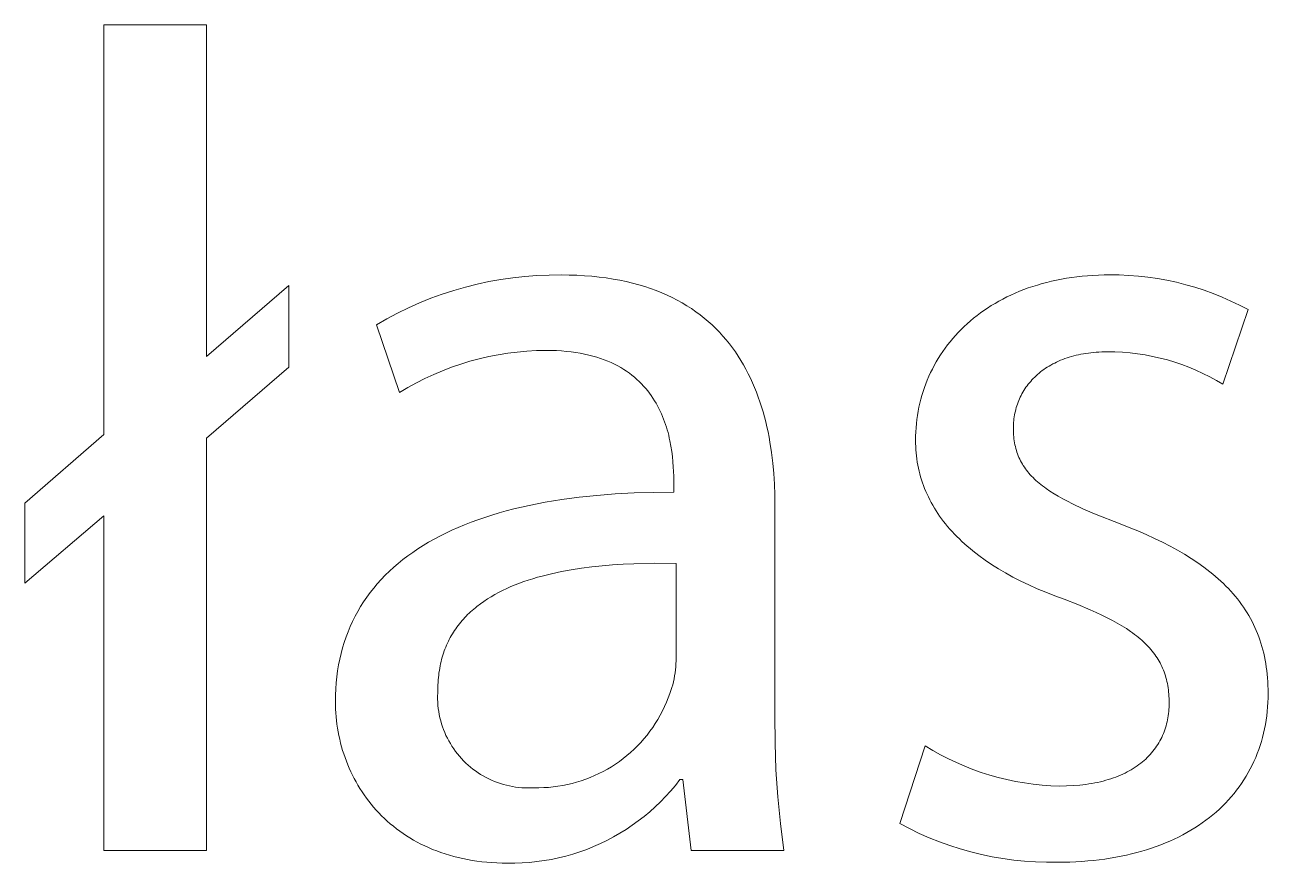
# Model space of a CAD drawing. Header units: millimetres. Extents: x 0 to 4030, y 0 to 2816.
# Drawn here: x 3394.55 to 3437.71, y 67.08 to 96.18 of the extents above; entities that cross this region are included whole.
import ezdxf

# ---------------------------------------------------------------- set-up
doc = ezdxf.new("R2010")
doc.units = ezdxf.units.MM
doc.header["$MEASUREMENT"] = 0
doc.layers.add('Domyślny', color=7, linetype='Continuous', true_color=0x000000)

msp = doc.modelspace()

# ---------------------------------------------------------------- linework, layer by layer
at = {"layer": 'Domyślny', "color": 18, "lineweight": 15, "true_color": 0x000000}
for p, q in [((3397.289, 81.964), (3397.289, 96.176)), ((3397.289, 96.176), (3400.859, 96.176)), ((3400.859, 96.176), (3400.859, 84.661)), ((3410.251, 87.18), (3410.662, 87.268)), ((3410.662, 87.268), (3411.076, 87.342)), ((3411.076, 87.342), (3411.492, 87.402)), ((3411.492, 87.402), (3411.91, 87.447)), ((3411.91, 87.447), (3412.33, 87.478)), ((3412.33, 87.478), (3412.75, 87.494)), ((3412.75, 87.494), (3413.171, 87.495)), ((3413.171, 87.495), (3413.447, 87.493)), ((3413.447, 87.493), (3413.716, 87.484)), ((3413.716, 87.484), (3413.98, 87.469)), ((3413.98, 87.469), (3414.236, 87.449)), ((3414.236, 87.449), (3414.487, 87.423)), ((3414.487, 87.423), (3414.731, 87.391)), ((3414.731, 87.391), (3414.969, 87.355)), ((3414.969, 87.355), (3415.201, 87.313)), ((3415.201, 87.313), (3415.426, 87.265)), ((3415.426, 87.265), (3415.646, 87.213)), ((3415.646, 87.213), (3415.86, 87.155)), ((3429.701, 87.147), (3429.863, 87.195)), ((3429.863, 87.195), (3430.028, 87.239)), ((3430.028, 87.239), (3430.195, 87.279)), ((3430.195, 87.279), (3430.365, 87.317)), ((3430.365, 87.317), (3430.538, 87.351)), ((3430.538, 87.351), (3430.714, 87.382)), ((3430.714, 87.382), (3430.892, 87.409)), ((3430.892, 87.409), (3431.072, 87.433)), ((3431.072, 87.433), (3431.256, 87.453)), ((3431.256, 87.453), (3431.441, 87.47)), ((3431.441, 87.47), (3431.63, 87.483)), ((3431.63, 87.483), (3431.82, 87.492)), ((3431.82, 87.492), (3432.014, 87.498)), ((3432.014, 87.498), (3432.209, 87.5)), ((3432.209, 87.5), (3432.543, 87.496)), ((3432.543, 87.496), (3432.877, 87.482)), ((3432.877, 87.482), (3433.209, 87.456)), ((3433.209, 87.456), (3433.541, 87.419)), ((3433.541, 87.419), (3433.871, 87.37)), ((3433.871, 87.37), (3434.2, 87.311)), ((3434.2, 87.311), (3434.526, 87.241)), ((3434.526, 87.241), (3434.85, 87.159)), ((3400.859, 84.661), (3403.717, 87.13)), ((3403.717, 87.13), (3403.717, 84.299)), ((3408.644, 86.686), (3409.039, 86.83)), ((3409.039, 86.83), (3409.439, 86.961)), ((3409.439, 86.961), (3409.843, 87.077)), ((3409.843, 87.077), (3410.251, 87.18)), ((3415.86, 87.155), (3416.068, 87.093)), ((3416.068, 87.093), (3416.271, 87.026)), ((3416.271, 87.026), (3416.468, 86.954)), ((3416.468, 86.954), (3416.659, 86.878)), ((3416.659, 86.878), (3416.844, 86.797)), ((3416.844, 86.797), (3417.024, 86.711)), ((3428.643, 86.732), (3428.785, 86.8)), ((3428.785, 86.8), (3428.931, 86.865)), ((3428.931, 86.865), (3429.079, 86.928)), ((3429.079, 86.928), (3429.231, 86.987)), ((3429.231, 86.987), (3429.385, 87.044)), ((3429.385, 87.044), (3429.541, 87.097)), ((3429.541, 87.097), (3429.701, 87.147)), ((3434.85, 87.159), (3435.171, 87.067)), ((3435.171, 87.067), (3435.488, 86.964)), ((3435.488, 86.964), (3435.802, 86.85)), ((3435.802, 86.85), (3436.112, 86.726)), ((3407.492, 86.172), (3407.87, 86.356)), ((3407.87, 86.356), (3408.254, 86.528)), ((3408.254, 86.528), (3408.644, 86.686)), ((3417.024, 86.711), (3417.199, 86.622)), ((3417.199, 86.622), (3417.369, 86.528)), ((3417.369, 86.528), (3417.533, 86.43)), ((3417.533, 86.43), (3417.692, 86.328)), ((3417.692, 86.328), (3417.845, 86.221)), ((3427.847, 86.265), (3427.972, 86.349)), ((3427.972, 86.349), (3428.1, 86.431)), ((3428.1, 86.431), (3428.232, 86.51)), ((3428.232, 86.51), (3428.366, 86.587)), ((3428.366, 86.587), (3428.503, 86.661)), ((3428.503, 86.661), (3428.643, 86.732)), ((3436.112, 86.726), (3436.417, 86.591)), ((3436.417, 86.591), (3436.718, 86.447)), ((3436.718, 86.447), (3437.014, 86.292)), ((3406.756, 85.764), (3407.12, 85.974)), ((3407.12, 85.974), (3407.492, 86.172)), ((3417.845, 86.221), (3417.994, 86.112)), ((3417.994, 86.112), (3418.138, 85.998)), ((3418.138, 85.998), (3418.277, 85.881)), ((3427.266, 85.805), (3427.376, 85.902)), ((3427.376, 85.902), (3427.489, 85.996)), ((3427.489, 85.996), (3427.605, 86.088)), ((3427.605, 86.088), (3427.725, 86.178)), ((3427.725, 86.178), (3427.847, 86.265)), ((3437.014, 86.292), (3436.142, 83.701)), ((3407.561, 83.416), (3406.756, 85.764)), ((3418.277, 85.881), (3418.41, 85.76)), ((3418.41, 85.76), (3418.54, 85.636)), ((3418.54, 85.636), (3418.664, 85.508)), ((3418.664, 85.508), (3418.784, 85.377)), ((3426.856, 85.396), (3426.953, 85.502)), ((3426.953, 85.502), (3427.054, 85.605)), ((3427.054, 85.605), (3427.158, 85.706)), ((3427.158, 85.706), (3427.266, 85.805)), ((3418.784, 85.377), (3418.899, 85.243)), ((3418.899, 85.243), (3419.01, 85.106)), ((3419.01, 85.106), (3419.116, 84.966)), ((3426.496, 84.953), (3426.581, 85.067)), ((3426.581, 85.067), (3426.67, 85.179)), ((3426.67, 85.179), (3426.761, 85.288)), ((3426.761, 85.288), (3426.856, 85.396)), ((3410.653, 84.662), (3410.326, 84.587)), ((3410.981, 84.727), (3410.653, 84.662)), ((3411.312, 84.78), (3410.981, 84.727)), ((3411.644, 84.822), (3411.312, 84.78)), ((3411.978, 84.852), (3411.644, 84.822)), ((3412.313, 84.871), (3411.978, 84.852)), ((3412.647, 84.878), (3412.313, 84.871)), ((3412.832, 84.876), (3412.647, 84.878)), ((3413.011, 84.87), (3412.832, 84.876)), ((3413.185, 84.86), (3413.011, 84.87)), ((3413.354, 84.845), (3413.185, 84.86)), ((3413.518, 84.827), (3413.354, 84.845)), ((3413.678, 84.805), (3413.518, 84.827)), ((3413.832, 84.779), (3413.678, 84.805)), ((3413.982, 84.75), (3413.832, 84.779)), ((3414.127, 84.717), (3413.982, 84.75)), ((3414.268, 84.681), (3414.127, 84.717)), ((3414.404, 84.642), (3414.268, 84.681)), ((3414.536, 84.599), (3414.404, 84.642)), ((3414.664, 84.553), (3414.536, 84.599)), ((3419.116, 84.966), (3419.218, 84.823)), ((3419.218, 84.823), (3419.316, 84.677)), ((3419.316, 84.677), (3419.409, 84.529)), ((3426.189, 84.479), (3426.261, 84.6)), ((3426.261, 84.6), (3426.336, 84.72)), ((3426.336, 84.72), (3426.414, 84.837)), ((3426.414, 84.837), (3426.496, 84.953)), ((3430.73, 84.617), (3430.655, 84.591)), ((3430.807, 84.642), (3430.73, 84.617)), ((3430.885, 84.666), (3430.807, 84.642)), ((3430.964, 84.687), (3430.885, 84.666)), ((3431.045, 84.708), (3430.964, 84.687)), ((3431.128, 84.727), (3431.045, 84.708)), ((3431.212, 84.744), (3431.128, 84.727)), ((3431.297, 84.76), (3431.212, 84.744)), ((3431.384, 84.774), (3431.297, 84.76)), ((3431.472, 84.787), (3431.384, 84.774)), ((3431.561, 84.798), (3431.472, 84.787)), ((3431.653, 84.807), (3431.561, 84.798)), ((3431.745, 84.815), (3431.653, 84.807)), ((3431.839, 84.821), (3431.745, 84.815)), ((3431.934, 84.825), (3431.839, 84.821)), ((3432.031, 84.828), (3431.934, 84.825)), ((3432.129, 84.829), (3432.031, 84.828)), ((3432.393, 84.825), (3432.129, 84.829)), ((3432.656, 84.812), (3432.393, 84.825)), ((3432.919, 84.79), (3432.656, 84.812)), ((3433.181, 84.759), (3432.919, 84.79)), ((3433.442, 84.719), (3433.181, 84.759)), ((3433.701, 84.67), (3433.442, 84.719)), ((3433.959, 84.612), (3433.701, 84.67)), ((3434.214, 84.545), (3433.959, 84.612)), ((3403.717, 84.299), (3400.859, 81.829)), ((3409.053, 84.172), (3408.745, 84.042)), ((3409.366, 84.292), (3409.053, 84.172)), ((3409.683, 84.401), (3409.366, 84.292)), ((3410.003, 84.5), (3409.683, 84.401)), ((3410.326, 84.587), (3410.003, 84.5)), ((3414.787, 84.505), (3414.664, 84.553)), ((3414.906, 84.453), (3414.787, 84.505)), ((3415.021, 84.398), (3414.906, 84.453)), ((3415.132, 84.341), (3415.021, 84.398)), ((3415.239, 84.281), (3415.132, 84.341)), ((3415.342, 84.219), (3415.239, 84.281)), ((3415.441, 84.154), (3415.342, 84.219)), ((3419.409, 84.529), (3419.498, 84.378)), ((3419.498, 84.378), (3419.584, 84.224)), ((3419.584, 84.224), (3419.665, 84.068)), ((3425.993, 84.106), (3426.055, 84.232)), ((3426.055, 84.232), (3426.12, 84.356)), ((3426.12, 84.356), (3426.189, 84.479)), ((3429.87, 84.175), (3429.815, 84.132)), ((3429.927, 84.216), (3429.87, 84.175)), ((3429.986, 84.256), (3429.927, 84.216)), ((3430.046, 84.296), (3429.986, 84.256)), ((3430.108, 84.334), (3430.046, 84.296)), ((3430.171, 84.37), (3430.108, 84.334)), ((3430.236, 84.406), (3430.171, 84.37)), ((3430.302, 84.44), (3430.236, 84.406)), ((3430.37, 84.473), (3430.302, 84.44)), ((3430.439, 84.504), (3430.37, 84.473)), ((3430.509, 84.535), (3430.439, 84.504)), ((3430.582, 84.564), (3430.509, 84.535)), ((3430.655, 84.591), (3430.582, 84.564)), ((3434.467, 84.469), (3434.214, 84.545)), ((3434.717, 84.385), (3434.467, 84.469)), ((3434.963, 84.292), (3434.717, 84.385)), ((3435.207, 84.19), (3434.963, 84.292)), ((3435.447, 84.08), (3435.207, 84.19)), ((3408.142, 83.749), (3407.849, 83.587)), ((3408.441, 83.901), (3408.142, 83.749)), ((3408.745, 84.042), (3408.441, 83.901)), ((3415.536, 84.087), (3415.441, 84.154)), ((3415.628, 84.017), (3415.536, 84.087)), ((3415.716, 83.946), (3415.628, 84.017)), ((3415.8, 83.872), (3415.716, 83.946)), ((3415.881, 83.797), (3415.8, 83.872)), ((3415.959, 83.719), (3415.881, 83.797)), ((3419.665, 84.068), (3419.742, 83.91)), ((3419.742, 83.91), (3419.815, 83.75)), ((3419.815, 83.75), (3419.885, 83.587)), ((3425.827, 83.718), (3425.879, 83.849)), ((3425.879, 83.849), (3425.934, 83.978)), ((3425.934, 83.978), (3425.993, 84.106)), ((3429.426, 83.754), (3429.384, 83.702)), ((3429.469, 83.804), (3429.426, 83.754)), ((3429.513, 83.854), (3429.469, 83.804)), ((3429.56, 83.903), (3429.513, 83.854)), ((3429.608, 83.951), (3429.56, 83.903)), ((3429.657, 83.998), (3429.608, 83.951)), ((3429.708, 84.044), (3429.657, 83.998)), ((3429.761, 84.088), (3429.708, 84.044)), ((3429.815, 84.132), (3429.761, 84.088)), ((3435.683, 83.962), (3435.447, 84.08)), ((3435.914, 83.836), (3435.683, 83.962)), ((3436.142, 83.701), (3435.914, 83.836)), ((3407.849, 83.587), (3407.561, 83.416)), ((3416.033, 83.64), (3415.959, 83.719)), ((3416.104, 83.559), (3416.033, 83.64)), ((3416.172, 83.477), (3416.104, 83.559)), ((3416.236, 83.393), (3416.172, 83.477)), ((3416.298, 83.308), (3416.236, 83.393)), ((3416.357, 83.221), (3416.298, 83.308)), ((3419.885, 83.587), (3419.951, 83.423)), ((3419.951, 83.423), (3420.013, 83.257)), ((3425.655, 83.18), (3425.693, 83.317)), ((3425.693, 83.317), (3425.734, 83.452)), ((3425.734, 83.452), (3425.779, 83.585)), ((3425.779, 83.585), (3425.827, 83.718)), ((3429.137, 83.316), (3429.108, 83.257)), ((3429.167, 83.373), (3429.137, 83.316)), ((3429.2, 83.43), (3429.167, 83.373)), ((3429.233, 83.486), (3429.2, 83.43)), ((3429.269, 83.541), (3429.233, 83.486)), ((3429.305, 83.596), (3429.269, 83.541)), ((3429.344, 83.649), (3429.305, 83.596)), ((3429.384, 83.702), (3429.344, 83.649)), ((3416.412, 83.133), (3416.357, 83.221)), ((3416.465, 83.045), (3416.412, 83.133)), ((3416.515, 82.955), (3416.465, 83.045)), ((3416.562, 82.864), (3416.515, 82.955)), ((3420.013, 83.257), (3420.071, 83.088)), ((3420.071, 83.088), (3420.126, 82.919)), ((3420.126, 82.919), (3420.178, 82.747)), ((3425.562, 82.764), (3425.589, 82.904)), ((3425.589, 82.904), (3425.62, 83.043)), ((3425.62, 83.043), (3425.655, 83.18)), ((3428.969, 82.893), (3428.951, 82.83)), ((3428.988, 82.955), (3428.969, 82.893)), ((3429.009, 83.017), (3428.988, 82.955)), ((3429.031, 83.078), (3429.009, 83.017)), ((3429.055, 83.138), (3429.031, 83.078)), ((3429.081, 83.198), (3429.055, 83.138)), ((3429.108, 83.257), (3429.081, 83.198)), ((3416.607, 82.773), (3416.562, 82.864)), ((3416.649, 82.68), (3416.607, 82.773)), ((3416.689, 82.588), (3416.649, 82.68)), ((3416.726, 82.494), (3416.689, 82.588)), ((3416.761, 82.401), (3416.726, 82.494)), ((3420.178, 82.747), (3420.226, 82.574)), ((3420.226, 82.574), (3420.271, 82.4)), ((3425.502, 82.338), (3425.518, 82.481)), ((3425.518, 82.481), (3425.538, 82.623)), ((3425.538, 82.623), (3425.562, 82.764)), ((3428.881, 82.44), (3428.875, 82.374)), ((3428.889, 82.506), (3428.881, 82.44)), ((3428.898, 82.572), (3428.889, 82.506)), ((3428.909, 82.637), (3428.898, 82.572)), ((3428.921, 82.702), (3428.909, 82.637)), ((3428.936, 82.766), (3428.921, 82.702)), ((3428.951, 82.83), (3428.936, 82.766)), ((3416.793, 82.307), (3416.761, 82.401)), ((3416.824, 82.213), (3416.793, 82.307)), ((3416.852, 82.118), (3416.824, 82.213)), ((3416.878, 82.024), (3416.852, 82.118)), ((3416.902, 81.93), (3416.878, 82.024)), ((3420.271, 82.4), (3420.312, 82.224)), ((3420.312, 82.224), (3420.351, 82.047)), ((3420.351, 82.047), (3420.386, 81.869)), ((3425.474, 81.902), (3425.48, 82.048)), ((3425.48, 82.048), (3425.489, 82.193)), ((3425.489, 82.193), (3425.502, 82.338)), ((3428.871, 82.307), (3428.868, 82.239)), ((3428.868, 82.239), (3428.868, 82.172)), ((3428.868, 82.172), (3428.868, 82.096)), ((3428.868, 82.096), (3428.871, 82.022)), ((3428.875, 82.374), (3428.871, 82.307)), ((3428.871, 82.022), (3428.875, 81.949)), ((3394.551, 79.575), (3397.289, 81.964)), ((3400.859, 81.829), (3400.859, 67.523)), ((3416.924, 81.836), (3416.902, 81.93)), ((3416.945, 81.742), (3416.924, 81.836)), ((3416.98, 81.555), (3416.945, 81.742)), ((3420.386, 81.869), (3420.418, 81.69)), ((3420.418, 81.69), (3420.474, 81.329)), ((3425.472, 81.756), (3425.474, 81.902)), ((3425.473, 81.646), (3425.472, 81.756)), ((3425.477, 81.538), (3425.473, 81.646)), ((3428.875, 81.949), (3428.881, 81.877)), ((3428.881, 81.877), (3428.889, 81.807)), ((3428.889, 81.807), (3428.898, 81.738)), ((3428.898, 81.738), (3428.909, 81.669)), ((3428.909, 81.669), (3428.922, 81.603)), ((3428.922, 81.603), (3428.937, 81.537)), ((3417.009, 81.371), (3416.98, 81.555)), ((3417.032, 81.19), (3417.009, 81.371)), ((3417.049, 81.012), (3417.032, 81.19)), ((3420.474, 81.329), (3420.518, 80.966)), ((3425.483, 81.43), (3425.477, 81.538)), ((3425.492, 81.322), (3425.483, 81.43)), ((3425.503, 81.216), (3425.492, 81.322)), ((3425.516, 81.11), (3425.503, 81.216)), ((3428.937, 81.537), (3428.953, 81.472)), ((3428.953, 81.472), (3428.971, 81.408)), ((3428.971, 81.408), (3428.991, 81.345)), ((3428.991, 81.345), (3429.012, 81.284)), ((3429.012, 81.284), (3429.036, 81.223)), ((3429.036, 81.223), (3429.061, 81.163)), ((3429.061, 81.163), (3429.088, 81.104)), ((3417.062, 80.84), (3417.049, 81.012)), ((3417.07, 80.672), (3417.062, 80.84)), ((3420.518, 80.966), (3420.551, 80.6)), ((3425.532, 81.004), (3425.516, 81.11)), ((3425.551, 80.899), (3425.532, 81.004)), ((3425.571, 80.795), (3425.551, 80.899)), ((3425.595, 80.691), (3425.571, 80.795)), ((3429.088, 81.104), (3429.116, 81.046)), ((3429.116, 81.046), (3429.147, 80.989)), ((3429.147, 80.989), (3429.179, 80.933)), ((3429.179, 80.933), (3429.213, 80.878)), ((3429.213, 80.878), (3429.249, 80.823)), ((3429.249, 80.823), (3429.287, 80.769)), ((3429.287, 80.769), (3429.326, 80.716)), ((3429.326, 80.716), (3429.367, 80.664)), ((3417.075, 80.51), (3417.07, 80.672)), ((3417.076, 80.356), (3417.075, 80.51)), ((3417.076, 79.953), (3417.076, 80.356)), ((3420.551, 80.6), (3420.575, 80.232)), ((3425.62, 80.589), (3425.595, 80.691)), ((3425.649, 80.486), (3425.62, 80.589)), ((3425.68, 80.385), (3425.649, 80.486)), ((3425.713, 80.284), (3425.68, 80.385)), ((3425.749, 80.184), (3425.713, 80.284)), ((3429.367, 80.664), (3429.41, 80.612)), ((3429.41, 80.612), (3429.455, 80.561)), ((3429.455, 80.561), (3429.502, 80.511)), ((3429.502, 80.511), (3429.551, 80.461)), ((3429.551, 80.461), (3429.601, 80.412)), ((3429.601, 80.412), (3429.653, 80.363)), ((3429.653, 80.363), (3429.707, 80.315)), ((3429.707, 80.315), (3429.763, 80.267)), ((3414.406, 79.846), (3415.044, 79.896)), ((3415.044, 79.896), (3415.701, 79.93)), ((3415.701, 79.93), (3416.379, 79.949)), ((3416.379, 79.949), (3417.076, 79.953)), ((3420.575, 80.232), (3420.588, 79.865)), ((3420.588, 79.865), (3420.592, 79.497)), ((3425.787, 80.084), (3425.749, 80.184)), ((3425.827, 79.985), (3425.787, 80.084)), ((3425.871, 79.887), (3425.827, 79.985)), ((3425.916, 79.79), (3425.871, 79.887)), ((3429.763, 80.267), (3429.821, 80.22)), ((3429.821, 80.22), (3429.881, 80.174)), ((3429.881, 80.174), (3429.943, 80.128)), ((3429.943, 80.128), (3430.006, 80.082)), ((3430.006, 80.082), (3430.139, 79.991)), ((3430.139, 79.991), (3430.279, 79.902)), ((3430.279, 79.902), (3430.427, 79.814)), ((3394.551, 76.797), (3394.551, 79.575)), ((3411.525, 79.374), (3412.059, 79.498)), ((3412.059, 79.498), (3412.615, 79.607)), ((3412.615, 79.607), (3413.192, 79.702)), ((3413.192, 79.702), (3413.789, 79.781)), ((3413.789, 79.781), (3414.406, 79.846)), ((3420.592, 79.497), (3420.592, 72.196)), ((3425.965, 79.693), (3425.916, 79.79)), ((3426.015, 79.597), (3425.965, 79.693)), ((3426.069, 79.502), (3426.015, 79.597)), ((3426.124, 79.407), (3426.069, 79.502)), ((3430.427, 79.814), (3430.583, 79.727)), ((3430.583, 79.727), (3430.746, 79.64)), ((3430.746, 79.64), (3430.917, 79.554)), ((3430.917, 79.554), (3431.283, 79.382)), ((3397.289, 79.132), (3394.551, 76.797)), ((3397.289, 67.523), (3397.289, 79.132)), ((3410.046, 78.916), (3410.279, 79.001)), ((3410.279, 79.001), (3410.518, 79.083)), ((3410.518, 79.083), (3410.761, 79.161)), ((3410.761, 79.161), (3411.011, 79.236)), ((3411.011, 79.236), (3411.265, 79.307)), ((3411.265, 79.307), (3411.525, 79.374)), ((3426.183, 79.313), (3426.124, 79.407)), ((3426.244, 79.22), (3426.183, 79.313)), ((3426.307, 79.128), (3426.244, 79.22)), ((3426.373, 79.036), (3426.307, 79.128)), ((3426.441, 78.945), (3426.373, 79.036)), ((3431.283, 79.382), (3431.68, 79.21)), ((3431.68, 79.21), (3432.572, 78.857)), ((3409.168, 78.538), (3409.379, 78.638)), ((3409.379, 78.638), (3409.596, 78.734)), ((3409.596, 78.734), (3409.818, 78.827)), ((3409.818, 78.827), (3410.046, 78.916)), ((3426.512, 78.855), (3426.441, 78.945)), ((3426.586, 78.766), (3426.512, 78.855)), ((3426.662, 78.678), (3426.586, 78.766)), ((3426.74, 78.59), (3426.662, 78.678)), ((3426.822, 78.503), (3426.74, 78.59)), ((3432.572, 78.857), (3432.885, 78.735)), ((3432.885, 78.735), (3433.189, 78.61)), ((3433.189, 78.61), (3433.483, 78.483)), ((3408.376, 78.104), (3408.566, 78.218)), ((3408.566, 78.218), (3408.761, 78.328)), ((3408.761, 78.328), (3408.962, 78.435)), ((3408.962, 78.435), (3409.168, 78.538)), ((3426.905, 78.417), (3426.822, 78.503)), ((3426.992, 78.332), (3426.905, 78.417)), ((3427.08, 78.247), (3426.992, 78.332)), ((3427.172, 78.164), (3427.08, 78.247)), ((3427.266, 78.081), (3427.172, 78.164)), ((3433.483, 78.483), (3433.767, 78.353)), ((3433.767, 78.353), (3434.042, 78.22)), ((3434.042, 78.22), (3434.307, 78.084)), ((3407.673, 77.615), (3407.841, 77.743)), ((3407.841, 77.743), (3408.014, 77.867)), ((3408.014, 77.867), (3408.192, 77.987)), ((3408.192, 77.987), (3408.376, 78.104)), ((3427.363, 77.999), (3427.266, 78.081)), ((3427.462, 77.918), (3427.363, 77.999)), ((3427.668, 77.758), (3427.462, 77.918)), ((3427.884, 77.602), (3427.668, 77.758)), ((3434.307, 78.084), (3434.562, 77.945)), ((3434.562, 77.945), (3434.807, 77.802)), ((3434.807, 77.802), (3435.043, 77.656)), ((3407.205, 77.212), (3407.355, 77.35)), ((3407.355, 77.35), (3407.512, 77.484)), ((3407.512, 77.484), (3407.673, 77.615)), ((3413.521, 77.264), (3413.175, 77.201)), ((3413.872, 77.318), (3413.521, 77.264)), ((3414.229, 77.364), (3413.872, 77.318)), ((3414.59, 77.402), (3414.229, 77.364)), ((3414.954, 77.433), (3414.59, 77.402)), ((3415.32, 77.457), (3414.954, 77.433)), ((3415.688, 77.474), (3415.32, 77.457)), ((3416.425, 77.489), (3415.688, 77.474)), ((3417.157, 77.484), (3416.425, 77.489)), ((3417.157, 74.102), (3417.157, 77.484)), ((3428.111, 77.449), (3427.884, 77.602)), ((3428.348, 77.3), (3428.111, 77.449)), ((3428.596, 77.154), (3428.348, 77.3)), ((3435.043, 77.656), (3435.268, 77.506)), ((3435.268, 77.506), (3435.484, 77.353)), ((3435.484, 77.353), (3435.588, 77.274)), ((3435.588, 77.274), (3435.69, 77.195)), ((3406.787, 76.778), (3406.921, 76.926)), ((3406.921, 76.926), (3407.06, 77.071)), ((3407.06, 77.071), (3407.205, 77.212)), ((3411.871, 76.852), (3411.719, 76.797)), ((3412.026, 76.905), (3411.871, 76.852)), ((3412.184, 76.955), (3412.026, 76.905)), ((3412.344, 77.002), (3412.184, 76.955)), ((3412.506, 77.047), (3412.344, 77.002)), ((3412.837, 77.128), (3412.506, 77.047)), ((3413.175, 77.201), (3412.837, 77.128)), ((3428.854, 77.012), (3428.596, 77.154)), ((3429.123, 76.874), (3428.854, 77.012)), ((3429.402, 76.739), (3429.123, 76.874)), ((3435.69, 77.195), (3435.789, 77.115)), ((3435.789, 77.115), (3435.886, 77.033)), ((3435.886, 77.033), (3435.981, 76.951)), ((3435.981, 76.951), (3436.072, 76.867)), ((3436.072, 76.867), (3436.162, 76.782)), ((3406.421, 76.314), (3406.538, 76.472)), ((3406.538, 76.472), (3406.66, 76.627)), ((3406.66, 76.627), (3406.787, 76.778)), ((3410.865, 76.405), (3410.734, 76.329)), ((3410.999, 76.478), (3410.865, 76.405)), ((3411.137, 76.548), (3410.999, 76.478)), ((3411.278, 76.614), (3411.137, 76.548)), ((3411.422, 76.678), (3411.278, 76.614)), ((3411.569, 76.739), (3411.422, 76.678)), ((3411.719, 76.797), (3411.569, 76.739)), ((3429.692, 76.608), (3429.402, 76.739)), ((3429.993, 76.482), (3429.692, 76.608)), ((3430.304, 76.359), (3429.993, 76.482)), ((3436.162, 76.782), (3436.249, 76.697)), ((3436.249, 76.697), (3436.333, 76.61)), ((3436.333, 76.61), (3436.415, 76.521)), ((3436.415, 76.521), (3436.494, 76.432)), ((3436.494, 76.432), (3436.571, 76.342)), ((3406.107, 75.82), (3406.206, 75.988)), ((3406.206, 75.988), (3406.311, 76.153)), ((3406.311, 76.153), (3406.421, 76.314)), ((3410.246, 75.994), (3410.19, 75.948)), ((3410.363, 76.083), (3410.246, 75.994)), ((3410.483, 76.168), (3410.363, 76.083)), ((3410.607, 76.25), (3410.483, 76.168)), ((3410.734, 76.329), (3410.607, 76.25)), ((3430.626, 76.24), (3430.304, 76.359)), ((3431.1, 76.059), (3430.626, 76.24)), ((3431.538, 75.877), (3431.1, 76.059)), ((3436.571, 76.342), (3436.646, 76.25)), ((3436.646, 76.25), (3436.718, 76.157)), ((3436.718, 76.157), (3436.787, 76.063)), ((3436.787, 76.063), (3436.854, 75.967)), ((3436.854, 75.967), (3436.919, 75.871)), ((3405.927, 75.474), (3406.014, 75.649)), ((3406.014, 75.649), (3406.107, 75.82)), ((3409.774, 75.552), (3409.727, 75.499)), ((3409.822, 75.605), (3409.774, 75.552)), ((3409.871, 75.656), (3409.822, 75.605)), ((3409.922, 75.707), (3409.871, 75.656)), ((3409.973, 75.757), (3409.922, 75.707)), ((3410.026, 75.806), (3409.973, 75.757)), ((3410.08, 75.854), (3410.026, 75.806)), ((3410.134, 75.902), (3410.08, 75.854)), ((3410.19, 75.948), (3410.134, 75.902)), ((3431.743, 75.786), (3431.538, 75.877)), ((3431.939, 75.694), (3431.743, 75.786)), ((3432.127, 75.601), (3431.939, 75.694)), ((3432.306, 75.508), (3432.127, 75.601)), ((3436.919, 75.871), (3436.981, 75.773)), ((3436.981, 75.773), (3437.04, 75.673)), ((3437.04, 75.673), (3437.097, 75.572)), ((3437.097, 75.572), (3437.152, 75.47)), ((3405.701, 74.931), (3405.771, 75.115)), ((3405.771, 75.115), (3405.846, 75.296)), ((3405.846, 75.296), (3405.927, 75.474)), ((3409.468, 75.158), (3409.43, 75.098)), ((3409.509, 75.217), (3409.468, 75.158)), ((3409.55, 75.275), (3409.509, 75.217)), ((3409.592, 75.333), (3409.55, 75.275)), ((3409.636, 75.389), (3409.592, 75.333)), ((3409.681, 75.444), (3409.636, 75.389)), ((3409.727, 75.499), (3409.681, 75.444)), ((3432.476, 75.413), (3432.306, 75.508)), ((3432.638, 75.318), (3432.476, 75.413)), ((3432.791, 75.221), (3432.638, 75.318)), ((3432.937, 75.123), (3432.791, 75.221)), ((3433.006, 75.073), (3432.937, 75.123)), ((3437.152, 75.47), (3437.203, 75.367)), ((3437.203, 75.367), (3437.253, 75.262)), ((3437.253, 75.262), (3437.3, 75.156)), ((3437.3, 75.156), (3437.344, 75.048)), ((3405.58, 74.553), (3405.638, 74.743)), ((3405.638, 74.743), (3405.701, 74.931)), ((3409.222, 74.718), (3409.192, 74.651)), ((3409.254, 74.784), (3409.222, 74.718)), ((3409.286, 74.849), (3409.254, 74.784)), ((3409.32, 74.912), (3409.286, 74.849)), ((3409.355, 74.975), (3409.32, 74.912)), ((3409.392, 75.037), (3409.355, 74.975)), ((3409.43, 75.098), (3409.392, 75.037)), ((3433.074, 75.023), (3433.006, 75.073)), ((3433.139, 74.973), (3433.074, 75.023)), ((3433.203, 74.922), (3433.139, 74.973)), ((3433.264, 74.87), (3433.203, 74.922)), ((3433.324, 74.818), (3433.264, 74.87)), ((3433.382, 74.766), (3433.324, 74.818)), ((3433.437, 74.713), (3433.382, 74.766)), ((3433.491, 74.66), (3433.437, 74.713)), ((3437.344, 75.048), (3437.386, 74.939)), ((3437.386, 74.939), (3437.425, 74.828)), ((3437.425, 74.828), (3437.462, 74.716)), ((3437.462, 74.716), (3437.497, 74.602)), ((3405.483, 74.161), (3405.528, 74.359)), ((3405.528, 74.359), (3405.58, 74.553)), ((3409.063, 74.302), (3409.041, 74.229)), ((3409.086, 74.374), (3409.063, 74.302)), ((3409.11, 74.445), (3409.086, 74.374)), ((3409.136, 74.514), (3409.11, 74.445)), ((3409.164, 74.583), (3409.136, 74.514)), ((3409.192, 74.651), (3409.164, 74.583)), ((3433.543, 74.606), (3433.491, 74.66)), ((3433.593, 74.551), (3433.543, 74.606)), ((3433.641, 74.496), (3433.593, 74.551)), ((3433.687, 74.44), (3433.641, 74.496)), ((3433.732, 74.384), (3433.687, 74.44)), ((3433.774, 74.327), (3433.732, 74.384)), ((3433.815, 74.269), (3433.774, 74.327)), ((3433.854, 74.211), (3433.815, 74.269)), ((3437.497, 74.602), (3437.528, 74.487)), ((3437.528, 74.487), (3437.558, 74.37)), ((3437.558, 74.37), (3437.584, 74.252)), ((3437.584, 74.252), (3437.609, 74.132)), ((3405.41, 73.758), (3405.443, 73.961)), ((3405.443, 73.961), (3405.483, 74.161)), ((3408.953, 73.848), (3408.94, 73.769)), ((3408.968, 73.927), (3408.953, 73.848)), ((3408.984, 74.004), (3408.968, 73.927)), ((3409.001, 74.08), (3408.984, 74.004)), ((3409.02, 74.155), (3409.001, 74.08)), ((3409.041, 74.229), (3409.02, 74.155)), ((3417.138, 73.788), (3417.147, 73.892)), ((3417.147, 73.892), (3417.154, 73.997)), ((3417.154, 73.997), (3417.157, 74.102)), ((3433.891, 74.152), (3433.854, 74.211)), ((3433.926, 74.092), (3433.891, 74.152)), ((3433.959, 74.032), (3433.926, 74.092)), ((3433.991, 73.971), (3433.959, 74.032)), ((3434.021, 73.909), (3433.991, 73.971)), ((3434.049, 73.846), (3434.021, 73.909)), ((3434.076, 73.782), (3434.049, 73.846)), ((3437.609, 74.132), (3437.63, 74.01)), ((3437.63, 74.01), (3437.649, 73.887)), ((3437.649, 73.887), (3437.666, 73.763)), ((3405.361, 73.341), (3405.382, 73.551)), ((3405.382, 73.551), (3405.41, 73.758)), ((3408.902, 73.441), (3408.897, 73.356)), ((3408.91, 73.525), (3408.902, 73.441)), ((3408.918, 73.607), (3408.91, 73.525)), ((3408.928, 73.689), (3408.918, 73.607)), ((3408.94, 73.769), (3408.928, 73.689)), ((3417.04, 73.273), (3417.066, 73.375)), ((3417.066, 73.375), (3417.089, 73.477)), ((3417.089, 73.477), (3417.108, 73.58)), ((3417.108, 73.58), (3417.125, 73.684)), ((3417.125, 73.684), (3417.138, 73.788)), ((3434.1, 73.718), (3434.076, 73.782)), ((3434.123, 73.653), (3434.1, 73.718)), ((3434.145, 73.587), (3434.123, 73.653)), ((3434.165, 73.52), (3434.145, 73.587)), ((3434.183, 73.452), (3434.165, 73.52)), ((3434.199, 73.384), (3434.183, 73.452)), ((3434.214, 73.314), (3434.199, 73.384)), ((3437.666, 73.763), (3437.68, 73.636)), ((3437.68, 73.636), (3437.691, 73.508)), ((3437.691, 73.508), (3437.7, 73.378)), ((3437.7, 73.378), (3437.707, 73.247)), ((3405.336, 72.912), (3405.346, 73.128)), ((3405.346, 73.128), (3405.361, 73.341)), ((3408.883, 72.987), (3408.88, 72.879)), ((3408.89, 73.095), (3408.883, 72.987)), ((3408.891, 73.183), (3408.89, 73.095)), ((3408.893, 73.27), (3408.891, 73.183)), ((3408.897, 73.356), (3408.893, 73.27)), ((3416.886, 72.818), (3416.942, 72.974)), ((3416.942, 72.974), (3416.978, 73.073)), ((3416.978, 73.073), (3417.01, 73.173)), ((3417.01, 73.173), (3417.04, 73.273)), ((3434.227, 73.243), (3434.214, 73.314)), ((3434.239, 73.172), (3434.227, 73.243)), ((3434.249, 73.099), (3434.239, 73.172)), ((3434.257, 73.026), (3434.249, 73.099)), ((3434.264, 72.951), (3434.257, 73.026)), ((3434.269, 72.876), (3434.264, 72.951)), ((3437.707, 73.247), (3437.71, 73.113)), ((3437.71, 73.113), (3437.712, 72.978)), ((3437.712, 72.978), (3437.71, 72.818)), ((3405.333, 72.693), (3405.336, 72.912)), ((3405.335, 72.56), (3405.333, 72.693)), ((3405.339, 72.427), (3405.335, 72.56)), ((3408.88, 72.879), (3408.88, 72.771)), ((3408.88, 72.771), (3408.884, 72.663)), ((3408.884, 72.663), (3408.892, 72.555)), ((3408.892, 72.555), (3408.904, 72.448)), ((3416.685, 72.363), (3416.757, 72.513)), ((3416.757, 72.513), (3416.824, 72.664)), ((3416.824, 72.664), (3416.886, 72.818)), ((3434.273, 72.799), (3434.269, 72.876)), ((3434.275, 72.722), (3434.273, 72.799)), ((3434.273, 72.493), (3434.275, 72.568)), ((3434.276, 72.643), (3434.275, 72.722)), ((3434.275, 72.568), (3434.276, 72.643)), ((3437.704, 72.659), (3437.694, 72.502)), ((3437.71, 72.818), (3437.704, 72.659)), ((3405.347, 72.295), (3405.339, 72.427)), ((3405.357, 72.163), (3405.347, 72.295)), ((3405.37, 72.031), (3405.357, 72.163)), ((3408.904, 72.448), (3408.919, 72.341)), ((3408.919, 72.341), (3408.938, 72.235)), ((3408.938, 72.235), (3408.961, 72.129)), ((3408.961, 72.129), (3408.987, 72.024)), ((3416.525, 72.072), (3416.608, 72.216)), ((3416.608, 72.216), (3416.685, 72.363)), ((3420.592, 72.196), (3420.594, 71.259)), ((3434.219, 72.057), (3434.233, 72.128)), ((3434.233, 72.128), (3434.244, 72.2)), ((3434.244, 72.2), (3434.254, 72.272)), ((3434.254, 72.272), (3434.262, 72.345)), ((3434.262, 72.345), (3434.268, 72.419)), ((3434.268, 72.419), (3434.273, 72.493)), ((3437.663, 72.192), (3437.642, 72.04)), ((3437.68, 72.346), (3437.663, 72.192)), ((3437.694, 72.502), (3437.68, 72.346)), ((3405.387, 71.9), (3405.37, 72.031)), ((3405.406, 71.769), (3405.387, 71.9)), ((3405.428, 71.639), (3405.406, 71.769)), ((3408.987, 72.024), (3409.017, 71.92)), ((3409.017, 71.92), (3409.05, 71.817)), ((3409.05, 71.817), (3409.087, 71.716)), ((3409.087, 71.716), (3409.127, 71.615)), ((3416.149, 71.526), (3416.25, 71.658)), ((3416.25, 71.658), (3416.347, 71.793)), ((3416.347, 71.793), (3416.438, 71.931)), ((3416.438, 71.931), (3416.525, 72.072)), ((3434.101, 71.644), (3434.125, 71.711)), ((3434.125, 71.711), (3434.148, 71.779)), ((3434.148, 71.779), (3434.168, 71.847)), ((3434.168, 71.847), (3434.187, 71.916)), ((3434.187, 71.916), (3434.204, 71.986)), ((3434.204, 71.986), (3434.219, 72.057)), ((3437.587, 71.74), (3437.555, 71.593)), ((3437.616, 71.889), (3437.587, 71.74)), ((3437.642, 72.04), (3437.616, 71.889)), ((3405.453, 71.509), (3405.428, 71.639)), ((3405.481, 71.38), (3405.453, 71.509)), ((3405.512, 71.251), (3405.481, 71.38)), ((3405.546, 71.123), (3405.512, 71.251)), ((3409.127, 71.615), (3409.171, 71.517)), ((3409.171, 71.517), (3409.218, 71.419)), ((3409.218, 71.419), (3409.268, 71.324)), ((3409.268, 71.324), (3409.322, 71.23)), ((3409.322, 71.23), (3409.379, 71.138)), ((3415.82, 71.153), (3415.934, 71.274)), ((3415.934, 71.274), (3416.043, 71.398)), ((3416.043, 71.398), (3416.149, 71.526)), ((3420.594, 71.259), (3420.625, 70.322)), ((3433.88, 71.199), (3433.917, 71.26)), ((3433.917, 71.26), (3433.952, 71.322)), ((3433.952, 71.322), (3433.986, 71.385)), ((3433.986, 71.385), (3434.017, 71.448)), ((3434.017, 71.448), (3434.047, 71.513)), ((3434.047, 71.513), (3434.075, 71.578)), ((3434.075, 71.578), (3434.101, 71.644)), ((3437.478, 71.303), (3437.434, 71.161)), ((3437.518, 71.447), (3437.478, 71.303)), ((3437.555, 71.593), (3437.518, 71.447)), ((3405.583, 70.996), (3405.546, 71.123)), ((3405.623, 70.87), (3405.583, 70.996)), ((3405.666, 70.745), (3405.623, 70.87)), ((3409.379, 71.138), (3409.439, 71.048)), ((3409.439, 71.048), (3409.502, 70.96)), ((3409.502, 70.96), (3409.568, 70.875)), ((3409.568, 70.875), (3409.637, 70.791)), ((3409.637, 70.791), (3409.709, 70.711)), ((3415.324, 70.712), (3415.454, 70.816)), ((3415.454, 70.816), (3415.579, 70.924)), ((3415.579, 70.924), (3415.701, 71.037)), ((3415.701, 71.037), (3415.82, 71.153)), ((3424.922, 68.456), (3425.808, 71.153)), ((3425.808, 71.153), (3426.072, 70.994)), ((3426.072, 70.994), (3426.341, 70.844)), ((3426.341, 70.844), (3426.615, 70.702)), ((3433.516, 70.748), (3433.568, 70.801)), ((3433.568, 70.801), (3433.618, 70.854)), ((3433.618, 70.854), (3433.666, 70.909)), ((3433.666, 70.909), (3433.713, 70.965)), ((3433.713, 70.965), (3433.757, 71.022)), ((3433.757, 71.022), (3433.8, 71.08)), ((3433.8, 71.08), (3433.841, 71.139)), ((3433.841, 71.139), (3433.88, 71.199)), ((3437.334, 70.883), (3437.279, 70.747)), ((3437.386, 71.021), (3437.334, 70.883)), ((3437.434, 71.161), (3437.386, 71.021)), ((3405.712, 70.621), (3405.666, 70.745)), ((3405.76, 70.498), (3405.712, 70.621)), ((3405.812, 70.377), (3405.76, 70.498)), ((3405.866, 70.256), (3405.812, 70.377)), ((3409.709, 70.711), (3409.783, 70.632)), ((3409.783, 70.632), (3409.86, 70.557)), ((3409.86, 70.557), (3409.94, 70.484)), ((3409.94, 70.484), (3410.022, 70.413)), ((3410.022, 70.413), (3410.107, 70.346)), ((3414.773, 70.343), (3414.916, 70.428)), ((3414.916, 70.428), (3415.055, 70.518)), ((3415.055, 70.518), (3415.191, 70.613)), ((3415.191, 70.613), (3415.324, 70.712)), ((3426.615, 70.702), (3426.894, 70.57)), ((3426.894, 70.57), (3427.177, 70.448)), ((3427.177, 70.448), (3427.464, 70.335)), ((3432.962, 70.326), (3433.031, 70.368)), ((3433.031, 70.368), (3433.099, 70.411)), ((3433.099, 70.411), (3433.164, 70.455)), ((3433.164, 70.455), (3433.227, 70.501)), ((3433.227, 70.501), (3433.289, 70.548)), ((3433.289, 70.548), (3433.348, 70.596)), ((3433.348, 70.596), (3433.406, 70.646)), ((3433.406, 70.646), (3433.462, 70.696)), ((3433.462, 70.696), (3433.516, 70.748)), ((3437.157, 70.48), (3437.091, 70.35)), ((3437.22, 70.613), (3437.157, 70.48)), ((3437.279, 70.747), (3437.22, 70.613)), ((3405.924, 70.137), (3405.866, 70.256)), ((3405.984, 70.019), (3405.924, 70.137)), ((3406.047, 69.902), (3405.984, 70.019)), ((3410.107, 70.346), (3410.193, 70.281)), ((3410.193, 70.281), (3410.282, 70.22)), ((3410.282, 70.22), (3410.373, 70.162)), ((3410.373, 70.162), (3410.466, 70.107)), ((3410.466, 70.107), (3410.561, 70.055)), ((3410.561, 70.055), (3410.657, 70.006)), ((3410.657, 70.006), (3410.756, 69.961)), ((3410.756, 69.961), (3410.855, 69.919)), ((3413.707, 69.89), (3413.865, 69.939)), ((3413.865, 69.939), (3414.022, 69.993)), ((3414.022, 69.993), (3414.177, 70.053)), ((3414.177, 70.053), (3414.33, 70.118)), ((3414.33, 70.118), (3414.48, 70.188)), ((3414.48, 70.188), (3414.628, 70.263)), ((3414.628, 70.263), (3414.773, 70.343)), ((3417.291, 69.982), (3417.133, 69.781)), ((3417.398, 69.982), (3417.291, 69.982)), ((3417.68, 67.526), (3417.398, 69.982)), ((3420.625, 70.322), (3420.687, 69.387)), ((3427.464, 70.335), (3427.754, 70.232)), ((3427.754, 70.232), (3428.048, 70.139)), ((3428.048, 70.139), (3428.345, 70.055)), ((3428.345, 70.055), (3428.645, 69.982)), ((3428.645, 69.982), (3428.947, 69.919)), ((3431.887, 69.907), (3431.981, 69.931)), ((3431.981, 69.931), (3432.074, 69.956)), ((3432.074, 69.956), (3432.164, 69.982)), ((3432.164, 69.982), (3432.253, 70.01)), ((3432.253, 70.01), (3432.339, 70.039)), ((3432.339, 70.039), (3432.424, 70.07)), ((3432.424, 70.07), (3432.507, 70.102)), ((3432.507, 70.102), (3432.587, 70.136)), ((3432.587, 70.136), (3432.666, 70.171)), ((3432.666, 70.171), (3432.743, 70.208)), ((3432.743, 70.208), (3432.818, 70.246)), ((3432.818, 70.246), (3432.891, 70.285)), ((3432.891, 70.285), (3432.962, 70.326)), ((3436.871, 69.972), (3436.79, 69.85)), ((3436.948, 70.096), (3436.871, 69.972)), ((3437.021, 70.222), (3436.948, 70.096)), ((3437.091, 70.35), (3437.021, 70.222)), ((3406.113, 69.787), (3406.047, 69.902)), ((3406.183, 69.673), (3406.113, 69.787)), ((3406.255, 69.561), (3406.183, 69.673)), ((3406.329, 69.451), (3406.255, 69.561)), ((3410.855, 69.919), (3410.956, 69.88)), ((3410.956, 69.88), (3411.059, 69.845)), ((3411.059, 69.845), (3411.162, 69.814)), ((3411.162, 69.814), (3411.266, 69.786)), ((3411.266, 69.786), (3411.372, 69.762)), ((3411.372, 69.762), (3411.478, 69.741)), ((3411.478, 69.741), (3411.585, 69.724)), ((3411.585, 69.724), (3411.692, 69.711)), ((3411.692, 69.711), (3411.799, 69.701)), ((3411.799, 69.701), (3411.907, 69.695)), ((3411.907, 69.695), (3412.015, 69.693)), ((3412.015, 69.693), (3412.123, 69.695)), ((3412.123, 69.695), (3412.231, 69.7)), ((3412.231, 69.7), (3412.397, 69.698)), ((3412.397, 69.698), (3412.563, 69.703)), ((3412.563, 69.703), (3412.729, 69.712)), ((3412.729, 69.712), (3412.894, 69.728)), ((3412.894, 69.728), (3413.059, 69.749)), ((3413.059, 69.749), (3413.222, 69.776)), ((3413.222, 69.776), (3413.385, 69.808)), ((3413.385, 69.808), (3413.547, 69.846)), ((3413.547, 69.846), (3413.707, 69.89)), ((3416.968, 69.585), (3416.796, 69.396)), ((3417.133, 69.781), (3416.968, 69.585)), ((3428.947, 69.919), (3429.25, 69.866)), ((3429.25, 69.866), (3429.556, 69.823)), ((3429.556, 69.823), (3429.862, 69.791)), ((3429.862, 69.791), (3430.17, 69.769)), ((3430.17, 69.769), (3430.478, 69.758)), ((3430.478, 69.758), (3430.717, 69.761)), ((3430.717, 69.761), (3430.948, 69.772)), ((3430.948, 69.772), (3431.17, 69.79)), ((3431.17, 69.79), (3431.279, 69.802)), ((3431.279, 69.802), (3431.385, 69.815)), ((3431.385, 69.815), (3431.489, 69.831)), ((3431.489, 69.831), (3431.592, 69.847)), ((3431.592, 69.847), (3431.692, 69.866)), ((3431.692, 69.866), (3431.79, 69.886)), ((3431.79, 69.886), (3431.887, 69.907)), ((3436.527, 69.498), (3436.432, 69.385)), ((3436.618, 69.613), (3436.527, 69.498)), ((3436.706, 69.73), (3436.618, 69.613)), ((3436.79, 69.85), (3436.706, 69.73)), ((3406.407, 69.342), (3406.329, 69.451)), ((3406.488, 69.235), (3406.407, 69.342)), ((3406.572, 69.13), (3406.488, 69.235)), ((3406.658, 69.026), (3406.572, 69.13)), ((3416.618, 69.213), (3416.434, 69.036)), ((3416.796, 69.396), (3416.618, 69.213)), ((3420.687, 69.387), (3420.779, 68.455)), ((3436.127, 69.06), (3436.018, 68.957)), ((3436.232, 69.166), (3436.127, 69.06)), ((3436.334, 69.274), (3436.232, 69.166)), ((3436.432, 69.385), (3436.334, 69.274)), ((3406.747, 68.925), (3406.658, 69.026)), ((3406.84, 68.826), (3406.747, 68.925)), ((3406.935, 68.729), (3406.84, 68.826)), ((3407.033, 68.633), (3406.935, 68.729)), ((3407.134, 68.541), (3407.033, 68.633)), ((3416.047, 68.701), (3415.845, 68.545)), ((3416.243, 68.865), (3416.047, 68.701)), ((3416.434, 69.036), (3416.243, 68.865)), ((3435.672, 68.662), (3435.55, 68.568)), ((3435.791, 68.758), (3435.672, 68.662)), ((3435.906, 68.856), (3435.791, 68.758)), ((3436.018, 68.957), (3435.906, 68.856)), ((3407.238, 68.45), (3407.134, 68.541)), ((3407.344, 68.362), (3407.238, 68.45)), ((3407.454, 68.276), (3407.344, 68.362)), ((3407.567, 68.192), (3407.454, 68.276)), ((3415.425, 68.253), (3415.208, 68.118)), ((3415.638, 68.395), (3415.425, 68.253)), ((3415.845, 68.545), (3415.638, 68.395)), ((3420.779, 68.455), (3420.901, 67.526)), ((3425.258, 68.279), (3424.922, 68.456)), ((3425.601, 68.114), (3425.258, 68.279)), ((3435.028, 68.221), (3434.889, 68.141)), ((3435.163, 68.304), (3435.028, 68.221)), ((3435.295, 68.389), (3435.163, 68.304)), ((3435.424, 68.478), (3435.295, 68.389)), ((3435.55, 68.568), (3435.424, 68.478)), ((3407.682, 68.111), (3407.567, 68.192)), ((3407.8, 68.033), (3407.682, 68.111)), ((3407.921, 67.957), (3407.8, 68.033)), ((3408.045, 67.884), (3407.921, 67.957)), ((3408.172, 67.814), (3408.045, 67.884)), ((3408.302, 67.746), (3408.172, 67.814)), ((3414.76, 67.871), (3414.53, 67.76)), ((3414.986, 67.991), (3414.76, 67.871)), ((3415.208, 68.118), (3414.986, 67.991)), ((3425.949, 67.961), (3425.601, 68.114)), ((3426.302, 67.82), (3425.949, 67.961)), ((3426.66, 67.692), (3426.302, 67.82)), ((3434.146, 67.782), (3433.987, 67.719)), ((3434.301, 67.848), (3434.146, 67.782)), ((3434.453, 67.917), (3434.301, 67.848)), ((3434.601, 67.989), (3434.453, 67.917)), ((3434.747, 68.063), (3434.601, 67.989)), ((3434.889, 68.141), (3434.747, 68.063)), ((3400.859, 67.523), (3397.289, 67.523)), ((3408.434, 67.681), (3408.302, 67.746)), ((3408.569, 67.62), (3408.434, 67.681)), ((3408.708, 67.561), (3408.569, 67.62)), ((3408.849, 67.506), (3408.708, 67.561)), ((3408.993, 67.453), (3408.849, 67.506)), ((3409.139, 67.404), (3408.993, 67.453)), ((3409.289, 67.358), (3409.139, 67.404)), ((3409.442, 67.315), (3409.289, 67.358)), ((3413.575, 67.396), (3413.329, 67.326)), ((3413.819, 67.475), (3413.575, 67.396)), ((3414.059, 67.561), (3413.819, 67.475)), ((3414.296, 67.657), (3414.059, 67.561)), ((3414.53, 67.76), (3414.296, 67.657)), ((3420.901, 67.526), (3417.68, 67.526)), ((3427.022, 67.576), (3426.66, 67.692)), ((3427.388, 67.472), (3427.022, 67.576)), ((3427.757, 67.382), (3427.388, 67.472)), ((3428.129, 67.304), (3427.757, 67.382)), ((3432.792, 67.36), (3432.609, 67.322)), ((3432.972, 67.402), (3432.792, 67.36)), ((3433.149, 67.447), (3432.972, 67.402)), ((3433.323, 67.496), (3433.149, 67.447)), ((3433.494, 67.547), (3433.323, 67.496)), ((3433.661, 67.601), (3433.494, 67.547)), ((3433.826, 67.658), (3433.661, 67.601)), ((3433.987, 67.719), (3433.826, 67.658)), ((3409.597, 67.276), (3409.442, 67.315)), ((3409.755, 67.24), (3409.597, 67.276)), ((3409.916, 67.208), (3409.755, 67.24)), ((3410.08, 67.179), (3409.916, 67.208)), ((3410.246, 67.154), (3410.08, 67.179)), ((3410.416, 67.132), (3410.246, 67.154)), ((3410.588, 67.115), (3410.416, 67.132)), ((3410.763, 67.101), (3410.588, 67.115)), ((3410.941, 67.091), (3410.763, 67.101)), ((3411.122, 67.085), (3410.941, 67.091)), ((3411.305, 67.083), (3411.122, 67.085)), ((3411.561, 67.082), (3411.305, 67.083)), ((3411.817, 67.091), (3411.561, 67.082)), ((3412.072, 67.108), (3411.817, 67.091)), ((3412.326, 67.134), (3412.072, 67.108)), ((3412.579, 67.169), (3412.326, 67.134)), ((3412.831, 67.213), (3412.579, 67.169)), ((3413.081, 67.265), (3412.831, 67.213)), ((3413.329, 67.326), (3413.081, 67.265)), ((3428.503, 67.24), (3428.129, 67.304)), ((3428.88, 67.188), (3428.503, 67.24)), ((3429.258, 67.15), (3428.88, 67.188)), ((3429.637, 67.125), (3429.258, 67.15)), ((3430.017, 67.112), (3429.637, 67.125)), ((3430.398, 67.114), (3430.017, 67.112)), ((3430.826, 67.121), (3430.398, 67.114)), ((3431.243, 67.142), (3430.826, 67.121)), ((3431.447, 67.157), (3431.243, 67.142)), ((3431.648, 67.177), (3431.447, 67.157)), ((3431.846, 67.199), (3431.648, 67.177)), ((3432.041, 67.225), (3431.846, 67.199)), ((3432.233, 67.254), (3432.041, 67.225)), ((3432.423, 67.286), (3432.233, 67.254)), ((3432.609, 67.322), (3432.423, 67.286))]:
    msp.add_line(p, q, dxfattribs=at)

doc.saveas('drawing.dxf')
